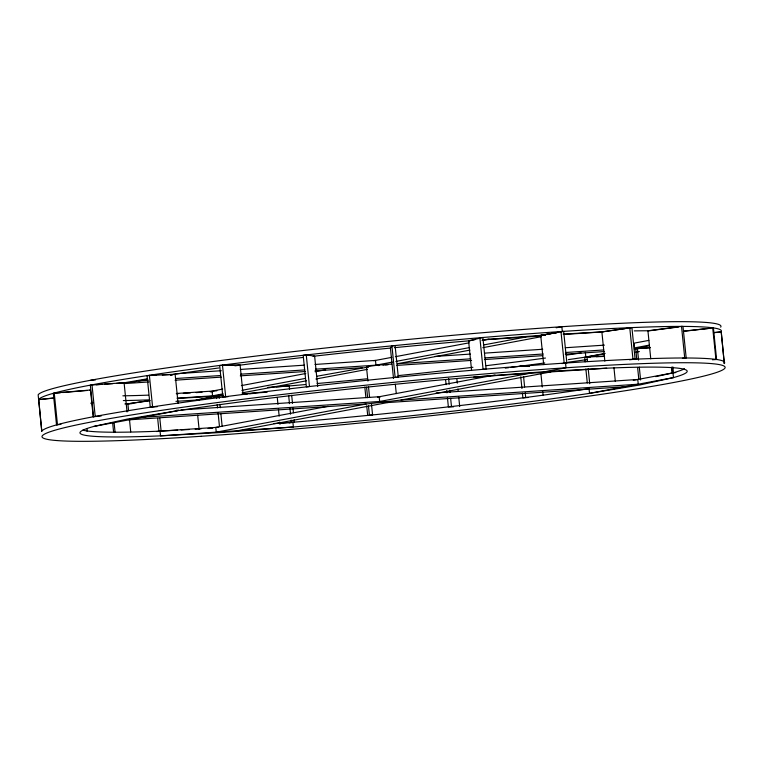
<?xml version="1.0" encoding="UTF-8"?>
<svg xmlns="http://www.w3.org/2000/svg" width="763" height="763" viewBox="0 0 763 763"><rect width="100%" height="100%" fill="white"/><g stroke="black" fill="none" stroke-linecap="round" stroke-linejoin="round"><path stroke-width="1.14" d="M54.097 397.914L38.57 399.621L53.973 398.095M391.934 345.839L395.139 377.418L398.305 377.103L395.091 345.534L391.934 345.839L390.418 348.071L393.508 378.477M721.226 331.8L724.306 363.56L721.226 331.8L714.111 332.506M93.22 416.913L90.492 390.007L54.249 393.069L53.315 393.326L56.519 424.905L60.964 424.342M89.548 390.274L90.492 390.007M471.563 370.103L468.587 340.87L482.884 337.494L486.098 369.063L483.074 369.321L479.87 337.742M474.996 339.678L468.587 340.87M289.129 423.017L294.413 422.13L294.175 419.793M675.789 372.535L672.508 372.993L671.917 367.146M120.955 383.35L147.45 378.801M589.046 388.615L589.522 393.355L673.462 377.599L640.243 384.895L589.522 393.355A305.143 16.5 -5.8 0 1 293.383 426.994L221.432 432.468L160.526 435.864A305.143 16.5 -5.8 0 1 93.706 426.45L126.935 419.154L177.645 410.694A305.143 16.5 -5.8 0 1 473.794 377.056L545.745 371.581L606.642 368.186A305.143 16.5 -5.8 0 1 673.462 377.599L672.985 372.859A305.143 16.5 -5.8 0 0 684.506 368.748M649.151 345.811L634.244 348.958M655.798 376.636L672.985 372.859L633.261 380.317M127.059 411.925L124.083 382.683L90.32 385.143L93.525 416.722L101.155 416.007M124.083 382.683L116.453 383.398M147.831 379.287L125.227 383.531L148.957 381.948M170.55 375.024L173.954 374.385L170.502 374.957M176.52 393.47L212.085 391.095L222.624 389.12M241.366 385.601L305.763 373.508M315.129 371.753L325.667 369.769M373.784 360.737L391.867 357.342M395.387 356.683L469.15 342.835M482.025 340.412L489.054 339.096M556.208 327.785L561.845 326.726L562.321 331.457M223.111 393.851L212.572 395.835L212.085 391.095M241.842 390.341L305.076 378.467M316.779 376.264L368.262 367.032M392.354 362.082L375.959 365.153L315.472 369.197M395.863 361.424L469.626 347.566M483.685 344.933L525.831 337.017M219.315 398.41L219.076 396.064L216.406 396.245L196.129 400.05L211.189 397.552M543.685 364.59L540.719 335.358L563.657 331.371L566.871 362.95L561.94 363.55M382.969 365.134L387.06 364.371M483.074 339.754L542.054 335.262L557.82 332.306M213.449 397.122L219.076 396.064M556.904 332.639L540.719 335.358M242.157 392.869L306.554 380.775M315.92 379.02L367.442 369.34M469.941 350.103L397.351 363.732L470.885 358.82M482.826 347.68L541.368 336.693M93.706 426.45L177.645 410.694M648.846 340.384L634.082 343.159L634.558 347.89L649.332 345.124M605.145 353.412L585.831 357.046A305.143 16.5 -5.8 0 1 568.33 359.631M328.185 406.307L215.776 427.414L216.263 432.144L366.135 404.009L401.033 400.041L638.25 384.209L637.773 379.469L436.14 392.935M490.399 375.854L377.475 397.056L380.155 396.874A13.486 0.725 -5.8 0 0 377.923 397.141M492.745 375.406L495.082 374.967M636.771 359.259L635.703 348.739L650.467 347.546M529.522 373.336L379.65 401.472L142.433 417.304M545.745 371.581L566.012 367.776L565.526 363.035M237.646 430.723L387.518 402.578L624.735 386.746M401.033 400.041L550.915 371.905M604.277 353.965L585.831 357.046L585.355 352.306M178.094 403.446L175.118 374.204L147.049 375.644L150.263 407.223L157.264 406.669M128.594 410.847L127.879 403.827L149.958 400.48M604.849 361.157L601.883 331.915L631.907 327.594L635.121 359.173L629.485 359.793M149.777 400.747L127.879 403.827M624.935 328.653L601.883 331.915M604.544 356.13L584.677 357.218L585.145 361.9M156.653 431.524L161.117 431.085L159.81 418.219M243.073 394.385L240.107 365.143L219.658 365.458L222.863 397.037L228.023 396.684M240.107 365.143L222.014 365.467M90.711 403.198L93.029 402.902M682.408 358.286L686.195 357.99L682.99 326.411L681.512 326.411L647.921 330.78L650.772 358.848M649.389 330.78L678.355 327.012M519.689 366.278L529.541 365.935M528.044 397.494L522.893 397.857L522.417 393.174M306.268 354.948L303.178 355.3L306.392 386.879L309.473 386.526L306.268 354.948L314.623 356.121L317.713 386.536M385.716 365.048L388.043 364.79M683.791 331.104L713.405 327.909L716.61 359.487L712.451 359.783M683.333 331.333L709.933 328.309M453.556 406.822L448.377 406.879L447.433 397.523M713.987 332.687L721.102 331.991M55.651 393.126L60.325 392.735M62.661 392.535L87.211 390.465M276.235 386.936L289.206 385.944A305.143 16.5 -5.8 0 0 305.353 384.562M223.635 395.711L177.922 398.381M242.51 394.271L247.231 393.918M249.587 393.737L253.125 393.47M277.56 423.427L292.897 422.263A305.143 16.5 -5.8 0 0 587.987 388.777M483.141 339.869L541.282 335.987M563.819 334.48L602.951 331.867L563.132 334.089M175.032 373.803L221.289 370.713M240.269 369.445L304.313 365.172M314.985 364.456L375.482 360.422L375.959 365.153L378.915 365.572M434.824 356.455L470.399 354.08M484.639 353.135L542.751 349.254M565.288 347.747L604.43 345.134M90.683 380.251L95.432 379.936M138.742 380.995L148.232 380.356M175.509 378.534L220.583 375.53M240.746 374.185L304.799 369.912M485.115 357.866L543.237 353.994M565.764 352.487L603.724 349.95M96.262 384.752L102.194 384.352M104.579 384.19L112.895 383.636M635.703 348.739L639.27 348.5M641.645 348.338L649.962 347.785M175.051 380.203L221.308 377.113M240.278 375.854L305.515 371.495M315.005 370.866L362.444 367.69M396.884 365.391L471.601 360.403M484.648 359.535L542.77 355.653M565.307 354.156L604.439 351.543M213.278 391.018L216.845 390.78M267.87 387.375L289.206 385.944L289.568 389.502M473.794 377.056L606.642 368.186M176.997 398.21L223.263 395.12M242.262 393.851L267.164 392.192M176.348 410.275L178.723 410.113M181.089 409.96L379.163 396.731L379.65 401.472L387.518 402.578M128.918 419.841L366.135 404.009M218.151 427.251L160.049 431.133A305.143 16.5 -5.8 0 1 82.805 430.141M273.927 423.532L292.897 422.263L293.383 426.994L160.526 435.864L160.049 431.133L177.617 430.151M542.054 335.262L545.564 335.071M176.263 393.708L178.609 393.574M183.292 393.317L190.321 392.926M196.177 392.592L202.033 392.268M210.235 391.81L212.572 391.677M181.127 429.95L189.329 429.493M195.185 429.168L201.041 428.844M208.061 428.453L212.753 428.186M150.569 375.491L156.415 375.243M162.261 375.005L172.8 374.557M587.014 357.122L590.524 356.97M596.37 356.722L604.563 356.378M522.035 366.288L529.102 366.307M86.61 430.885L87.306 430.981L87.068 428.644M712.709 327.813L715.913 359.392M681.512 326.411L684.726 357.99M672.861 366.879L673.452 372.726M671.612 367.327L672.213 373.174M637.391 348.424L638.583 360.117M639.299 367.137L640.605 379.993M637.601 367.451L638.793 379.144M629.761 327.68L632.975 359.259M613.929 367.48L615.35 381.51M586.995 356.865L587.472 361.548M588.187 368.558L589.732 383.76M585.86 368.911L587.291 382.95M560.986 331.552L564.191 363.131M540.843 372.983L542.274 387.013M542.751 391.696L543.103 395.196M523.552 376.436L524.62 386.965M525.221 392.811L525.697 397.494M520.757 376.808L521.94 388.501M456.846 378.467L457.323 383.14M457.914 388.987L458.153 391.333M458.744 397.18L459.698 406.536M448.615 378.458L449.207 384.304M449.798 390.151L450.036 392.487M450.637 398.343L451.467 406.526M445.649 379.974L446.126 384.657M446.717 390.503L446.956 392.84M395.32 384.266L396.274 393.622M371.505 404.409L372.582 414.929L369.416 415.244L368.472 405.887M366.488 367.041L367.919 381.071M368.51 386.917L369.578 397.447M366.564 387.175L367.632 397.704M364.819 387.06L365.887 397.59M366.717 405.773L367.671 415.129M291.676 395.234L292.506 403.427M292.982 408.1L293.459 412.773M288.652 395.492L289.492 403.675M289.959 408.358L290.56 414.204M291.151 420.051L291.39 422.387M277.265 397.447L277.97 404.457M278.447 409.14L279.163 416.15M279.754 422.006L279.992 424.342M222.462 365.096L225.667 396.674M219.906 404.256L220.269 407.766M220.86 413.613L222.167 426.479M216.406 396.245L216.644 398.582M217.236 404.428L217.589 407.938M218.065 412.621L219.486 426.651M197.674 415.253L199.105 429.292M157.664 418.315L158.971 431.171M149.376 375.291L152.581 406.87M129.424 419.03L130.731 431.896M114.126 422.864L115.079 432.22L113.611 432.22L112.657 422.864M92.008 384.829L95.213 416.407M54.249 393.069L57.463 424.638M38.694 399.44L41.774 431.2L38.15 394.795A343.293 18.56 -5.8 0 1 393.031 340.947A343.293 18.56 -5.8 0 1 720.682 327.155M368.014 367.251A13.486 0.725 -5.8 0 1 373.66 365.696A13.486 0.725 -5.8 0 1 391.772 364.17M544.725 362.95A305.143 16.5 -5.8 0 1 511.01 367.394M508.73 367.68A305.143 16.5 -5.8 0 1 505.297 368.119M148.775 399.869A305.143 16.5 -5.8 0 1 123.329 400.565M175.013 374.223A305.143 16.5 -5.8 0 1 218.733 367.976M234.918 365.82A305.143 16.5 -5.8 0 1 303.34 357.418M313.078 356.302A305.143 16.5 -5.8 0 1 390.828 348.033M394.385 347.68A305.143 16.5 -5.8 0 1 470.103 340.737M634.253 330.894A305.143 16.5 -5.8 0 1 648.655 330.78M581.11 352.945A305.143 16.5 -5.8 0 1 566.709 355.062M545.469 358.047A305.143 16.5 -5.8 0 1 486.098 365.696M472.936 367.28A305.143 16.5 -5.8 0 1 398.086 375.634M367.308 378.772A305.143 16.5 -5.8 0 1 317.112 383.522M148.299 395.139A305.143 16.5 -5.8 0 1 122.853 395.825M639.394 351.562A343.293 18.56 -5.8 0 1 635.779 352.153M587.357 359.526A343.293 18.56 -5.8 0 1 568.464 362.177M199.639 399.812A343.293 18.56 -5.8 0 1 175.938 401.338M132.085 403.646A343.293 18.56 -5.8 0 1 124.894 403.951M38.627 399.526A343.293 18.56 -5.8 0 1 393.517 345.687A343.293 18.56 -5.8 0 1 721.159 331.895M41.841 431.105A343.293 18.56 -5.8 0 1 396.722 377.265A343.293 18.56 -5.8 0 1 724.373 363.474M201.155 436.274A343.293 18.56 -5.8 0 0 724.85 368.205A343.293 18.56 -5.8 0 0 224.751 401.596A343.293 18.56 -5.8 0 0 201.155 436.274"/></g></svg>
